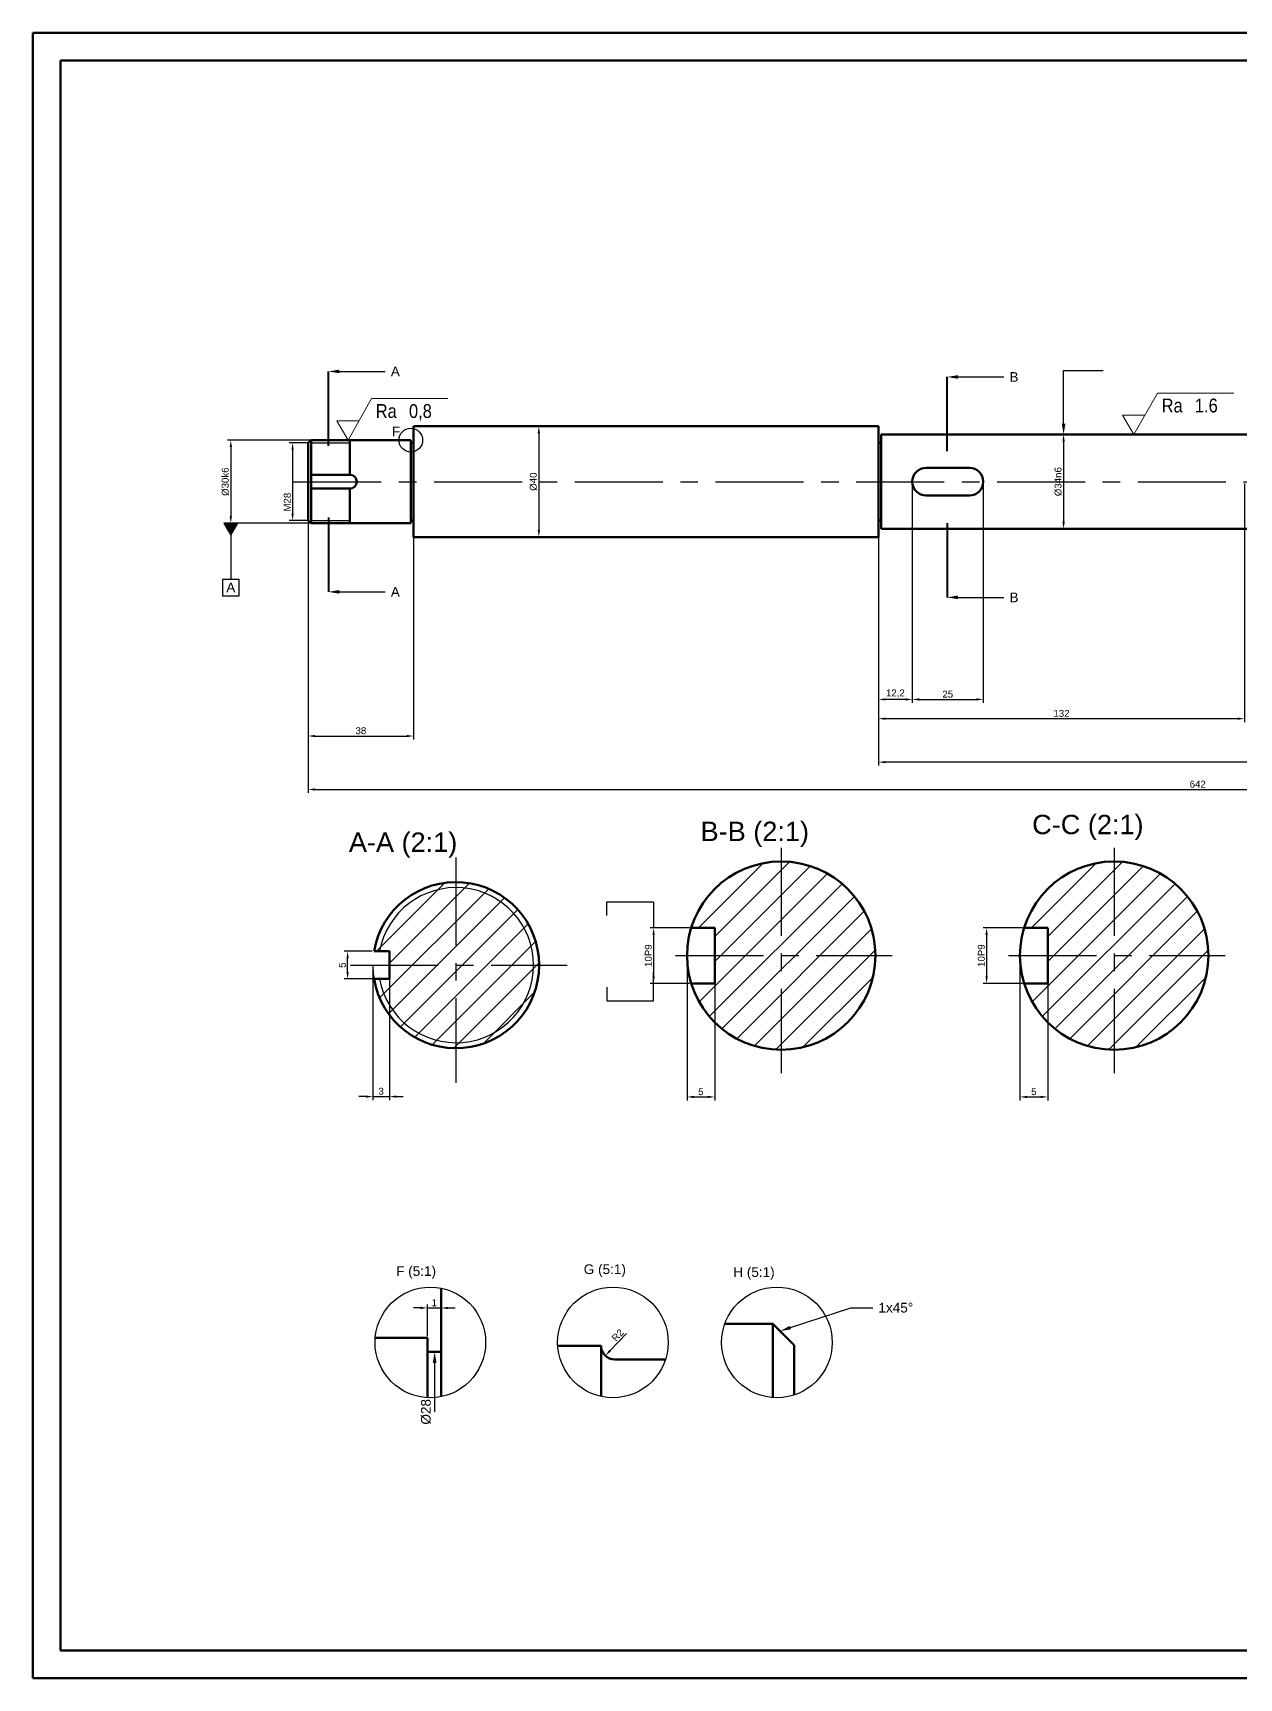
# Model space of a CAD drawing. Header units: millimetres. Extents: x 147 to 2136, y -3 to 776.
# Drawn here: x 147 to 582, y 182 to 776 of the extents above; entities that cross this region are included whole.
import ezdxf
from ezdxf import colors
from ezdxf.entities.mleader import LeaderData, LeaderLine
from ezdxf.math import Vec2, Vec3

# ---------------------------------------------------------------- set-up
doc = ezdxf.new("R2010")
doc.units = ezdxf.units.MM
doc.linetypes.add('CENTER', pattern=[50.8, 31.75, -6.35, 6.35, -6.35])
doc.layers.add('chuda', color=61, linetype='Continuous')
doc.layers.add('oś', color=151, linetype='CENTER')
for name, color, linetype, lineweight in [('gruba', 7, 'Continuous', 50), ('przekroj', 91, 'CENTER', 40), ('Wymiary', 4, 'Continuous', 13)]:
    doc.layers.add(name, color=color, linetype=linetype, lineweight=lineweight)
doc.styles.get("Standard").update_dxf_attribs({"font": 'arial.ttf'})
doc.styles.add('style1', font='arial.ttf', dxfattribs={"height": 3.5})
doc.dimstyles.new('ISO-25', dxfattribs={"dimtxt": 2.5, "dimasz": 2.5, "dimexe": 1.25, "dimexo": 0.625, "dimtad": 1, "dimtxsty": 'Standard', "dimcen": 2.5, "dimadec": 0, "dimazin": 0, "dimtfac": 1, "dimtmove": 0, "dimatfit": 3, "dimfxl": 1, "dimarcsym": 0})
pattern_1 = [(45, (-14167.2166, 1596.2996), (-4.490128, 4.490128), [])]

# ---------------------------------------------------------------- blocks, each defined once
blk = doc.blocks.new('*D19')
at = {"layer": 'chuda', "color": 0, "lineweight": -2, "transparency": 16777216}
blk.add_line((360.94, 306.46), (355, 300.27), dxfattribs=at)
at = {"layer": 'chuda', "color": 0, "transparency": 16777216}
blk.add_solid([(354.7, 300.56), (355.3, 299.98), (353.27, 298.46)], dxfattribs=at)
at = {"layer": 'DEFPOINTS', "color": 0, "transparency": 16777216}
for p in [(353.27, 298.46), (356.73, 302.07)]:
    blk.add_point(p, dxfattribs=at)
at = {"layer": 'chuda', "color": 0, "transparency": 16777216, "insert": (357.77, 305.87), "char_height": 2.5, "attachment_point": 5, "rotation": 46.18015}
blk.add_mtext('R2', dxfattribs=at)
blk = doc.blocks.new('*D20')
at = {"layer": 'chuda', "color": 0, "lineweight": -2, "transparency": 16777216}
for p, q in [((286.54, 315.69), (284.04, 315.69)), ((289.04, 305.49), (289.04, 316.94)), ((289.04, 315.69), (294.04, 315.69)), ((294.04, 305.49), (294.04, 316.94)), ((296.54, 315.69), (299.04, 315.69))]:
    blk.add_line(p, q, dxfattribs=at)
at = {"layer": 'chuda', "color": 0, "transparency": 16777216}
for points in [[(286.54, 316.1), (286.54, 315.27), (289.04, 315.69)], [(296.54, 316.1), (296.54, 315.27), (294.04, 315.69)]]:
    blk.add_solid(points, dxfattribs=at)
at = {"layer": 'DEFPOINTS', "color": 0, "transparency": 16777216}
for p in [(294.04, 315.69), (289.04, 304.87), (294.04, 304.87)]:
    blk.add_point(p, dxfattribs=at)
at = {"layer": 'chuda', "color": 0, "transparency": 16777216, "insert": (291.54, 317.57), "char_height": 2.5, "attachment_point": 5}
blk.add_mtext('1', dxfattribs=at)
blk = doc.blocks.new('*D21')
at = {"layer": 'chuda', "color": 0, "lineweight": -2, "transparency": 16777216}
for p, q in [((246.44, 628.02), (239.15, 628.02)), ((240.4, 625.52), (240.4, 602.52)), ((246.44, 600.02), (239.15, 600.02))]:
    blk.add_line(p, q, dxfattribs=at)
at = {"layer": 'chuda', "color": 0, "transparency": 16777216}
for points in [[(239.98, 625.52), (240.81, 625.52), (240.4, 628.02)], [(239.98, 602.52), (240.81, 602.52), (240.4, 600.02)]]:
    blk.add_solid(points, dxfattribs=at)
at = {"layer": 'DEFPOINTS', "color": 0, "transparency": 16777216}
for p in [(247.06, 628.02), (240.4, 600.02), (247.06, 600.02)]:
    blk.add_point(p, dxfattribs=at)
at = {"layer": 'chuda', "color": 0, "transparency": 16777216, "insert": (238.5, 606.61), "char_height": 2.5, "attachment_point": 5, "rotation": 90}
blk.add_mtext('M28', dxfattribs=at)
blk = doc.blocks.new('*D22')
at = {"layer": 'chuda', "color": 0, "lineweight": -2, "transparency": 16777216}
for p, q in [((260.43, 629.02), (216.86, 629.02)), ((218.11, 626.52), (218.11, 601.51)), ((260.43, 599.01), (216.86, 599.01))]:
    blk.add_line(p, q, dxfattribs=at)
at = {"layer": 'chuda', "color": 0, "transparency": 16777216}
for points in [[(217.69, 626.52), (218.52, 626.52), (218.11, 629.02)], [(217.69, 601.51), (218.52, 601.51), (218.11, 599.01)]]:
    blk.add_solid(points, dxfattribs=at)
at = {"layer": 'DEFPOINTS', "color": 0, "transparency": 16777216}
for p in [(261.05, 629.02), (218.11, 599.01), (261.05, 599.01)]:
    blk.add_point(p, dxfattribs=at)
at = {"layer": 'chuda', "color": 0, "transparency": 16777216, "insert": (216.13, 614.02), "char_height": 2.5, "attachment_point": 5, "rotation": 90}
blk.add_mtext('%%C30k6', dxfattribs=at)
blk = doc.blocks.new('*D23')
at = {"layer": 'chuda', "color": 0, "lineweight": -2, "transparency": 16777216}
for p, q in [((329.28, 631.52), (329.28, 596.52)), ((329.91, 634.02), (330.53, 634.02)), ((329.91, 594.02), (330.53, 594.02))]:
    blk.add_line(p, q, dxfattribs=at)
at = {"layer": 'chuda', "color": 0, "transparency": 16777216}
for points in [[(328.86, 631.52), (329.7, 631.52), (329.28, 634.02)], [(328.86, 596.52), (329.7, 596.52), (329.28, 594.02)]]:
    blk.add_solid(points, dxfattribs=at)
at = {"layer": 'DEFPOINTS', "color": 0, "transparency": 16777216}
for p in [(329.28, 634.02), (329.28, 594.02), (329.28, 594.02)]:
    blk.add_point(p, dxfattribs=at)
at = {"layer": 'chuda', "color": 0, "transparency": 16777216, "insert": (327.31, 614.02), "char_height": 2.5, "width": 11.7025, "attachment_point": 5, "rotation": 90}
blk.add_mtext('%%C40', dxfattribs=at)
blk = doc.blocks.new('*D24')
at = {"layer": 'chuda', "color": 0, "lineweight": -2, "transparency": 16777216}
for p, q in [((519.3, 631.02), (519.93, 631.02)), ((518.68, 628.52), (518.68, 599.52)), ((519.3, 597.02), (519.93, 597.02))]:
    blk.add_line(p, q, dxfattribs=at)
at = {"layer": 'chuda', "color": 0, "transparency": 16777216}
for points in [[(518.26, 628.52), (519.1, 628.52), (518.68, 631.02)], [(518.26, 599.52), (519.1, 599.52), (518.68, 597.02)]]:
    blk.add_solid(points, dxfattribs=at)
at = {"layer": 'DEFPOINTS', "color": 0, "transparency": 16777216}
for p in [(518.68, 631.02), (518.68, 597.02), (518.68, 597.02)]:
    blk.add_point(p, dxfattribs=at)
at = {"layer": 'chuda', "color": 0, "transparency": 16777216, "insert": (516.71, 614.02), "char_height": 2.5, "attachment_point": 5, "rotation": 90}
blk.add_mtext('%%C34n6', dxfattribs=at)
blk = doc.blocks.new('*D28')
at = {"layer": 'chuda', "color": 0, "lineweight": -2, "transparency": 16777216}
for p, q in [((269.17, 444.46), (259.02, 444.46)), ((260.27, 436.96), (260.27, 441.96)), ((269.17, 434.46), (259.02, 434.46))]:
    blk.add_line(p, q, dxfattribs=at)
at = {"layer": 'chuda', "color": 0, "transparency": 16777216}
for points in [[(259.85, 441.96), (260.68, 441.96), (260.27, 444.46)], [(259.85, 436.96), (260.68, 436.96), (260.27, 434.46)]]:
    blk.add_solid(points, dxfattribs=at)
at = {"layer": 'DEFPOINTS', "color": 0, "transparency": 16777216}
for p in [(260.27, 444.46), (269.79, 444.46), (269.79, 434.46)]:
    blk.add_point(p, dxfattribs=at)
at = {"layer": 'chuda', "color": 0, "transparency": 16777216, "insert": (258.37, 439.46), "char_height": 2.5, "attachment_point": 5, "rotation": 90}
blk.add_mtext('5', dxfattribs=at)
blk = doc.blocks.new('*D30')
at = {"layer": 'chuda', "color": 0, "lineweight": -2, "transparency": 16777216}
for p, q in [((246.05, 627.39), (246.05, 501.64)), ((888.15, 623.96), (888.15, 501.64)), ((248.55, 502.89), (885.65, 502.89))]:
    blk.add_line(p, q, dxfattribs=at)
at = {"layer": 'chuda', "color": 0, "transparency": 16777216}
for points in [[(248.55, 503.3), (248.55, 502.47), (246.05, 502.89)], [(885.65, 503.3), (885.65, 502.47), (888.15, 502.89)]]:
    blk.add_solid(points, dxfattribs=at)
at = {"layer": 'DEFPOINTS', "color": 0, "transparency": 16777216}
for p in [(246.05, 628.02), (888.15, 624.59), (888.15, 502.89)]:
    blk.add_point(p, dxfattribs=at)
at = {"layer": 'chuda', "color": 0, "transparency": 16777216, "insert": (567.1, 504.79), "char_height": 2.5, "attachment_point": 5}
blk.add_mtext('642', dxfattribs=at)
blk = doc.blocks.new('*D4')
at = {"layer": 'chuda', "color": 0, "lineweight": -2, "transparency": 16777216}
for p, q in [((246.05, 602.81), (246.05, 520.94)), ((284.05, 602.81), (284.05, 520.94)), ((248.55, 522.19), (281.55, 522.19))]:
    blk.add_line(p, q, dxfattribs=at)
at = {"layer": 'chuda', "color": 0, "transparency": 16777216}
for points in [[(248.55, 522.6), (248.55, 521.77), (246.05, 522.19)], [(281.55, 522.6), (281.55, 521.77), (284.05, 522.19)]]:
    blk.add_solid(points, dxfattribs=at)
at = {"layer": 'DEFPOINTS', "color": 0, "transparency": 16777216}
for p in [(246.05, 603.44), (284.05, 603.44), (284.05, 522.19)]:
    blk.add_point(p, dxfattribs=at)
at = {"layer": 'chuda', "color": 0, "transparency": 16777216, "insert": (265.05, 524.09), "char_height": 2.5, "attachment_point": 5}
blk.add_mtext('38', dxfattribs=at)
blk = doc.blocks.new('*D31')
at = {"layer": 'chuda', "color": 0, "lineweight": -2, "transparency": 16777216}
for p, q in [((888.15, 602.82), (888.15, 511.51)), ((451.87, 593.39), (451.87, 511.51)), ((885.65, 512.76), (454.37, 512.76))]:
    blk.add_line(p, q, dxfattribs=at)
at = {"layer": 'chuda', "color": 0, "transparency": 16777216}
for points in [[(454.37, 513.18), (454.37, 512.34), (451.87, 512.76)], [(885.65, 513.18), (885.65, 512.34), (888.15, 512.76)]]:
    blk.add_solid(points, dxfattribs=at)
at = {"layer": 'DEFPOINTS', "color": 0, "transparency": 16777216}
for p in [(888.15, 603.44), (451.87, 594.02), (451.87, 512.76)]:
    blk.add_point(p, dxfattribs=at)
at = {"layer": 'chuda', "color": 0, "transparency": 16777216, "insert": (670.01, 514.66), "char_height": 2.5, "attachment_point": 5}
blk.add_mtext('436', dxfattribs=at)
blk = doc.blocks.new('Ra - przez skrawanie')
at = {"layer": 'Wymiary'}
for p, q in [((0, 0), (4.25, 7.5)), ((18, 7.5), (4.25, 7.5)), ((0, 0), (-2.04, 3.5)), ((-2.04, 3.5), (1.98, 3.5))]:
    blk.add_line(p, q, dxfattribs=at)
at = {"layer": 'Wymiary', "width": 0.85}
blk.add_text('Ra', height=2.5, dxfattribs=at).set_placement((5, 4))
at = {"layer": 'Wymiary', "width": 0.85, "flags": 4}
for tag, p in [('ATR_OBRÓBKA', (4.5, 8.5)), ('0,00', (11, 4))]:
    blk.add_attdef(tag, p, '', height=2.5, dxfattribs=at)
blk = doc.blocks.new('*D7')
at = {"layer": 'chuda', "color": 0, "lineweight": -2, "transparency": 16777216}
for p, q in [((383.64, 452.89), (369.45, 452.89)), ((370.7, 450.39), (370.7, 435.39)), ((383.64, 432.89), (369.45, 432.89))]:
    blk.add_line(p, q, dxfattribs=at)
at = {"layer": 'chuda', "color": 0, "transparency": 16777216}
for points in [[(370.29, 450.39), (371.12, 450.39), (370.7, 452.89)], [(370.29, 435.39), (371.12, 435.39), (370.7, 432.89)]]:
    blk.add_solid(points, dxfattribs=at)
at = {"layer": 'DEFPOINTS', "color": 0, "transparency": 16777216}
for p in [(384.26, 452.89), (370.7, 432.89), (384.26, 432.89)]:
    blk.add_point(p, dxfattribs=at)
at = {"layer": 'chuda', "color": 0, "transparency": 16777216, "insert": (368.8, 442.89), "char_height": 2.5, "attachment_point": 5, "rotation": 90}
blk.add_mtext('10P9', dxfattribs=at)
blk = doc.blocks.new('*D8')
at = {"layer": 'chuda', "color": 0, "lineweight": -2, "transparency": 16777216}
for p, q in [((382.76, 442.27), (382.76, 390.63)), ((392.76, 442.27), (392.76, 390.63)), ((385.26, 391.88), (390.26, 391.88))]:
    blk.add_line(p, q, dxfattribs=at)
at = {"layer": 'chuda', "color": 0, "transparency": 16777216}
for points in [[(385.26, 392.29), (385.26, 391.46), (382.76, 391.88)], [(390.26, 392.29), (390.26, 391.46), (392.76, 391.88)]]:
    blk.add_solid(points, dxfattribs=at)
at = {"layer": 'DEFPOINTS', "color": 0, "transparency": 16777216}
for p in [(382.76, 442.89), (392.76, 442.89), (392.76, 391.88)]:
    blk.add_point(p, dxfattribs=at)
at = {"layer": 'chuda', "color": 0, "transparency": 16777216, "insert": (387.76, 393.77), "char_height": 2.5, "attachment_point": 5}
blk.add_mtext('5', dxfattribs=at)
blk = doc.blocks.new('*D9')
at = {"layer": 'chuda', "color": 0, "lineweight": -2, "transparency": 16777216}
for p, q in [((464.07, 613.39), (464.07, 534.15)), ((489.66, 613.39), (489.66, 534.15)), ((466.57, 535.4), (487.16, 535.4))]:
    blk.add_line(p, q, dxfattribs=at)
at = {"layer": 'chuda', "color": 0, "transparency": 16777216}
for points in [[(466.57, 535.81), (466.57, 534.98), (464.07, 535.4)], [(487.16, 535.81), (487.16, 534.98), (489.66, 535.4)]]:
    blk.add_solid(points, dxfattribs=at)
at = {"layer": 'DEFPOINTS', "color": 0, "transparency": 16777216}
for p in [(464.07, 614.02), (489.66, 614.02), (489.66, 535.4)]:
    blk.add_point(p, dxfattribs=at)
at = {"layer": 'chuda', "color": 0, "transparency": 16777216, "insert": (476.87, 537.3), "char_height": 2.5, "attachment_point": 5}
blk.add_mtext('25', dxfattribs=at)
blk = doc.blocks.new('*D12')
at = {"layer": 'chuda', "color": 0, "lineweight": -2, "transparency": 16777216}
for p, q in [((503.82, 452.89), (489.64, 452.89)), ((490.89, 450.39), (490.89, 435.39)), ((503.82, 432.89), (489.64, 432.89))]:
    blk.add_line(p, q, dxfattribs=at)
at = {"layer": 'chuda', "color": 0, "transparency": 16777216}
for points in [[(490.47, 450.39), (491.31, 450.39), (490.89, 452.89)], [(490.47, 435.39), (491.31, 435.39), (490.89, 432.89)]]:
    blk.add_solid(points, dxfattribs=at)
at = {"layer": 'DEFPOINTS', "color": 0, "transparency": 16777216}
for p in [(504.45, 452.89), (490.89, 432.89), (504.45, 432.89)]:
    blk.add_point(p, dxfattribs=at)
at = {"layer": 'chuda', "color": 0, "transparency": 16777216, "insert": (488.99, 442.89), "char_height": 2.5, "attachment_point": 5, "rotation": 90}
blk.add_mtext('10P9', dxfattribs=at)
blk = doc.blocks.new('*D13')
at = {"layer": 'chuda', "color": 0, "lineweight": -2, "transparency": 16777216}
for p, q in [((502.94, 442.27), (502.94, 390.63)), ((512.94, 442.27), (512.94, 390.63)), ((505.44, 391.88), (510.44, 391.88))]:
    blk.add_line(p, q, dxfattribs=at)
at = {"layer": 'chuda', "color": 0, "transparency": 16777216}
for points in [[(505.44, 392.29), (505.44, 391.46), (502.94, 391.88)], [(510.44, 392.29), (510.44, 391.46), (512.94, 391.88)]]:
    blk.add_solid(points, dxfattribs=at)
at = {"layer": 'DEFPOINTS', "color": 0, "transparency": 16777216}
for p in [(502.94, 442.89), (512.94, 442.89), (512.94, 391.88)]:
    blk.add_point(p, dxfattribs=at)
at = {"layer": 'chuda', "color": 0, "transparency": 16777216, "insert": (507.94, 393.77), "char_height": 2.5, "attachment_point": 5}
blk.add_mtext('5', dxfattribs=at)
blk = doc.blocks.new('*D16')
at = {"layer": 'chuda', "color": 0, "lineweight": -2, "transparency": 16777216}
for p, q in [((269.37, 438.83), (269.37, 390.75)), ((275.37, 438.83), (275.37, 390.75)), ((266.87, 392), (264.37, 392)), ((269.37, 392), (275.37, 392)), ((277.87, 392), (280.37, 392))]:
    blk.add_line(p, q, dxfattribs=at)
at = {"layer": 'chuda', "color": 0, "transparency": 16777216}
for points in [[(266.87, 392.42), (266.87, 391.59), (269.37, 392)], [(277.87, 392.42), (277.87, 391.59), (275.37, 392)]]:
    blk.add_solid(points, dxfattribs=at)
at = {"layer": 'DEFPOINTS', "color": 0, "transparency": 16777216}
for p in [(269.37, 439.46), (275.37, 439.46), (275.37, 392)]:
    blk.add_point(p, dxfattribs=at)
at = {"layer": 'chuda', "color": 0, "transparency": 16777216, "insert": (272.37, 393.91), "char_height": 2.5, "attachment_point": 5}
blk.add_mtext('3', dxfattribs=at)
blk = doc.blocks.new('*D18')
at = {"layer": 'chuda', "color": 0, "lineweight": -2, "transparency": 16777216}
for p, q in [((451.87, 613.39), (451.87, 534.15)), ((464.07, 613.39), (464.07, 534.15)), ((461.57, 535.4), (454.37, 535.4))]:
    blk.add_line(p, q, dxfattribs=at)
at = {"layer": 'chuda', "color": 0, "transparency": 16777216}
for points in [[(454.37, 535.81), (454.37, 534.98), (451.87, 535.4)], [(461.57, 535.81), (461.57, 534.98), (464.07, 535.4)]]:
    blk.add_solid(points, dxfattribs=at)
at = {"layer": 'DEFPOINTS', "color": 0, "transparency": 16777216}
for p in [(451.87, 614.02), (464.07, 614.02), (451.87, 535.4)]:
    blk.add_point(p, dxfattribs=at)
at = {"layer": 'chuda', "color": 0, "transparency": 16777216, "insert": (457.97, 537.52), "char_height": 2.5, "attachment_point": 5}
blk.add_mtext('12,2', dxfattribs=at)
blk = doc.blocks.new('*D5')
at = {"layer": 'chuda', "color": 0, "lineweight": -2, "transparency": 16777216}
for p, q in [((451.87, 613.39), (451.87, 527.2)), ((583.97, 613.39), (583.97, 527.2)), ((581.47, 528.45), (454.37, 528.45))]:
    blk.add_line(p, q, dxfattribs=at)
at = {"layer": 'chuda', "color": 0, "transparency": 16777216}
for points in [[(454.37, 528.86), (454.37, 528.03), (451.87, 528.45)], [(581.47, 528.86), (581.47, 528.03), (583.97, 528.45)]]:
    blk.add_solid(points, dxfattribs=at)
at = {"layer": 'DEFPOINTS', "color": 0, "transparency": 16777216}
for p in [(451.87, 614.02), (583.97, 614.02), (451.87, 528.45)]:
    blk.add_point(p, dxfattribs=at)
at = {"layer": 'chuda', "color": 0, "transparency": 16777216, "insert": (517.92, 530.35), "char_height": 2.5, "attachment_point": 5}
blk.add_mtext('132', dxfattribs=at)

msp = doc.modelspace()

# ---------------------------------------------------------------- hatches: boundary and pattern name
at = {"layer": 'chuda'}
h = msp.add_hatch(color=256, dxfattribs=at)
h.dxf.hatch_style = 1
h.paths.add_polyline_path([(218.106, 594.678), (220.606, 599.008), (215.606, 599.008)])
h = msp.add_hatch(dxfattribs=at)
h.set_pattern_fill('ANSI31', color=256, scale=2)
h.set_pattern_definition(pattern_1)
h.paths.add_polyline_path([(416.757, 476.893, 0.3292444), (384.261, 452.893), (392.757, 452.893), (392.757, 442.893), (416.757, 442.893)])
h.paths.add_polyline_path([(416.757, 442.893), (450.757, 442.893, 0.4142136), (416.757, 476.893)])
h.paths.add_polyline_path([(416.757, 408.893, 0.4142136), (450.757, 442.893), (416.757, 442.893)])
h.paths.add_polyline_path([(392.757, 432.893), (384.261, 432.893, 0.3292444), (416.757, 408.893), (416.757, 442.893), (392.757, 442.893)])
h = msp.add_hatch(dxfattribs=at)
h.set_pattern_fill('ANSI31', color=256, scale=2)
h.set_pattern_definition([(45, (-14047.029, 1596.2996), (-4.490128, 4.490128), [])])
h.paths.add_polyline_path([(536.944, 476.893, 0.3292444), (504.448, 452.893), (512.944, 452.893), (512.944, 442.893), (536.944, 442.893)])
h.paths.add_polyline_path([(536.944, 442.893), (570.944, 442.893, 0.4142136), (536.944, 476.893)])
h.paths.add_polyline_path([(536.944, 408.893, 0.4142136), (570.944, 442.893), (536.944, 442.893)])
h.paths.add_polyline_path([(512.944, 432.893), (504.448, 432.893, 0.3292444), (536.944, 408.893), (536.944, 442.893), (512.944, 442.893)])
h = msp.add_hatch(dxfattribs=at)
h.set_pattern_fill('ANSI31', color=256, scale=2)
h.set_pattern_definition(pattern_1)
h.paths.add_polyline_path([(299.373, 467.459, 0.3625549), (271.823, 444.459), (275.373, 444.459), (275.373, 439.459), (299.373, 439.459)])
h.paths.add_polyline_path([(299.373, 439.459), (327.373, 439.459, 0.4142136), (299.373, 467.459)], flags=17)
h.paths.add_polyline_path([(299.373, 439.459), (299.373, 411.459, 0.4142136), (327.373, 439.459)], flags=17)
h.paths.add_polyline_path([(299.373, 439.459), (275.373, 439.459), (275.373, 434.459), (271.823, 434.459, 0.3625549), (299.373, 411.459)])
h.paths.add_polyline_path([(271.823, 434.459), (269.793, 434.459, 0.3659774), (299.373, 409.459), (299.373, 411.459, -0.3625549)])
h.paths.add_polyline_path([(299.373, 411.459), (299.373, 409.459, 0.4142136), (329.373, 439.459), (327.373, 439.459, -0.4142136)])
h.paths.add_polyline_path([(299.373, 469.459), (299.373, 467.459, -0.4142136), (327.373, 439.459), (329.373, 439.459, 0.4142136)])
h.paths.add_polyline_path([(299.373, 467.459), (299.373, 469.459, 0.3659774), (269.793, 444.459), (271.823, 444.459, -0.3625549)])

# ---------------------------------------------------------------- linework, layer by layer
for p, q in [((247.062, 628.016), (261.051, 628.016)), ((247.062, 600.016), (261.051, 600.016)), ((215.606, 599.008), (218.106, 594.678)), ((220.606, 599.008), (215.606, 599.008)), ((218.106, 594.678), (220.606, 599.008)), ((218.106, 594.678), (218.106, 578.758)), ((221.106, 578.758), (215.106, 578.758)), ((215.106, 578.758), (215.106, 572.758)), ((221.106, 572.758), (221.106, 578.758)), ((215.106, 572.758), (221.106, 572.758)), ((353.803, 457.365), (353.803, 462.365)), ((353.803, 462.365), (370.703, 462.365)), ((370.703, 462.365), (370.703, 452.893)), ((370.703, 426.528), (370.703, 436.893)), ((353.803, 431.528), (353.803, 426.528)), ((353.803, 426.528), (370.703, 426.528))]:
    msp.add_line(p, q, dxfattribs=at)
for centre, radius in [((283.054, 629.016), 4.29), ((290.124, 303.25), 19.962), ((356.037, 303.25), 19.962), ((415.22, 303.25), 19.962)]:
    msp.add_circle(centre, radius, dxfattribs=at)
for radius, start, end in [(28, 190.286559, 169.713441), (30, 180, 189.594068)]:
    msp.add_arc((299.373, 439.459), radius, start, end, dxfattribs=at)
at = {"layer": 'gruba'}
for p, q in [((146.68, 776.048), (146.68, 182.048)), ((986.68, 776.048), (146.68, 776.048)), ((156.68, 766.048), (156.68, 192.048)), ((976.68, 766.048), (156.68, 766.048)), ((284.054, 634.016), (392.054, 634.016)), ((284.054, 594.016), (284.054, 634.016)), ((392.054, 634.016), (451.867, 634.016)), ((451.867, 594.016), (451.867, 634.016)), ((452.867, 631.016), (680.155, 631.016)), ((452.867, 631.016), (452.867, 597.016)), ((247.054, 629.016), (246.054, 628.016)), ((246.054, 628.016), (246.054, 600.016)), ((283.054, 629.016), (247.054, 629.016)), ((247.054, 599.016), (247.054, 629.016)), ((261.051, 629.025), (261.051, 616.516)), ((283.054, 598.995), (283.054, 629.016)), ((283.054, 628.016), (284.054, 628.016)), ((451.867, 628.016), (452.867, 628.016)), ((469.069, 619.016), (484.664, 619.016)), ((261.051, 616.516), (247.062, 616.516)), ((464.069, 614.016), (464.069, 614.016)), ((464.069, 614.016), (464.069, 614.016)), ((464.069, 614.016), (464.069, 614.016)), ((489.664, 614.016), (489.664, 614.016)), ((489.664, 614.016), (489.664, 614.016)), ((489.664, 614.016), (489.664, 614.016)), ((261.051, 611.516), (247.062, 611.516)), ((261.051, 599.016), (261.051, 611.516)), ((469.069, 609.016), (484.664, 609.016)), ((247.054, 599.016), (246.054, 600.016)), ((283.054, 600.016), (284.054, 600.016)), ((451.867, 600.016), (452.867, 600.016)), ((283.054, 598.995), (247.054, 599.016)), ((284.054, 594.016), (392.054, 594.016)), ((392.054, 594.016), (451.867, 594.016)), ((452.867, 597.016), (680.155, 597.016)), ((384.261, 452.893), (392.757, 452.893)), ((392.757, 452.893), (392.757, 432.893)), ((504.448, 452.893), (512.944, 452.893)), ((512.944, 452.893), (512.944, 432.893)), ((275.373, 444.459), (269.793, 444.459)), ((275.373, 434.459), (275.373, 444.459)), ((275.373, 434.459), (269.793, 434.459)), ((392.757, 432.893), (384.261, 432.893)), ((512.944, 432.893), (504.448, 432.893)), ((294.043, 322.823), (294.043, 289.869)), ((396.4, 309.905), (413.767, 309.905)), ((413.767, 309.905), (413.767, 283.342)), ((413.767, 309.905), (421.469, 302.203)), ((289.043, 304.869), (270.228, 304.869)), ((289.043, 283.318), (289.043, 304.869)), ((289.043, 304.869), (289.043, 299.869)), ((294.043, 304.869), (294.043, 283.677)), ((289.043, 299.869), (294.043, 299.869)), ((336.11, 302.072), (351.727, 302.072)), ((351.727, 302.072), (351.727, 283.76)), ((351.727, 283.76), (351.727, 302.072)), ((356.727, 297.072), (375.018, 297.072)), ((421.469, 302.203), (421.469, 284.292)), ((156.68, 192.048), (976.68, 192.048)), ((146.68, 182.048), (986.68, 182.048))]:
    msp.add_line(p, q, dxfattribs=at)
for centre in [(416.757, 442.893), (536.944, 442.893)]:
    msp.add_circle(centre, 34, dxfattribs=at)
for centre, radius, start, end in [((469.069, 614.016), 5, 90, 180), ((484.664, 614.016), 5, 0, 90), ((261.051, 614.016), 2.5, 270, 89.999964), ((469.069, 614.016), 5, 180, 270), ((484.664, 614.016), 5, 270, 0), ((299.373, 439.459), 30, 189.594068, 170.405932), ((356.727, 302.072), 5, 180, 270)]:
    msp.add_arc(centre, radius, start, end, dxfattribs=at)
at = {"layer": 'oś'}
for p, q in [((240.661, 614.016), (895.417, 614.016)), ((416.757, 481.757), (416.757, 400.424)), ((536.944, 481.757), (536.944, 400.424)), ((299.373, 478.323), (299.373, 396.99)), ((378.63, 442.893), (456.839, 442.893)), ((498.817, 442.893), (577.026, 442.893)), ((261.246, 439.459), (339.455, 439.459))]:
    msp.add_line(p, q, dxfattribs=at)
at = {"layer": 'przekroj'}
for p, q in [((253.33, 627.013), (253.33, 653.819)), ((476.616, 625.017), (476.616, 651.822)), ((253.33, 601.046), (253.33, 574.241)), ((476.616, 599.05), (476.616, 572.245))]:
    msp.add_line(p, q, dxfattribs=at)

# ---------------------------------------------------------------- block references
at = {"layer": 'Wymiary'}
ref = msp.add_blockref('Ra - przez skrawanie', (260.411, 629.016), dxfattribs=dict(at, xscale=2, yscale=2, zscale=2))
ref.add_attrib('0,00', '0,8', (282.411, 637.016), dxfattribs={"height": 5, "width": 0.85})
ref = msp.add_blockref('Ra - przez skrawanie', (544.07, 631.016), dxfattribs=dict(at, xscale=2, yscale=2, zscale=2))
ref.add_attrib('0,00', '1.6', (566.07, 639.016), dxfattribs={"height": 5, "width": 0.85})

# ---------------------------------------------------------------- texts
at = {"layer": 'chuda', "style": 'style1'}
for s, width, gutter_width, insert, char_height, attachment_point in [('F', 9.7271, 17.5, (276.264, 633.91), 3.5, 1), ('\\pxqc;A', 6, 17.5, (215.106, 577.605), 3.5, 1), ('C-C (2:1)', 55.2891, 35, (507.342, 493.742), 7, 1), ('A-A (2:1)', 45.54237, 35, (260.721, 487.36), 7, 1), ('B-B (2:1)', 46.13911, 35, (387.665, 491.264), 7, 1), ('F (5:1)', 17.18733, 17.5, (277.79, 330.773), 3.5, 1), ('G (5:1)', 21.73358, 17.5, (360.713, 331.429), 3.5, 3), ('H (5:1)', 31.19796, 17.5, (399.456, 330.402), 3.5, 1)]:
    msp.add_mtext_dynamic_manual_height_columns(s, width=width, gutter_width=gutter_width, heights=[0], dxfattribs=dict(at, insert=insert, char_height=char_height, attachment_point=attachment_point))
at = {"layer": 'chuda', "insert": (286.747, 273.571), "char_height": 3.5, "attachment_point": 1, "rotation": 90, "style": 'style1'}
msp.add_mtext_dynamic_manual_height_columns('%%C28', width=7.87743, gutter_width=17.5, heights=[0], dxfattribs=at)

# ---------------------------------------------------------------- dimensions: what is measured, and where the dimension line sits
at = {"layer": 'chuda'}
for base, p1, p2, text, picture, middle in [((329.281, 594.016), (329.281, 634.016), (329.281, 594.016), '%%C<>', '*D23', (327.31, 614.016)), ((518.679, 597.016), (518.679, 631.016), (518.679, 597.016), '%%C<>n6', '*D24', (516.708, 614.016)), ((370.703, 432.893), (384.261, 452.893), (384.261, 432.893), '10P9', '*D7', (368.802, 442.893)), ((490.891, 432.893), (504.448, 452.893), (504.448, 432.893), '10P9', '*D12', (488.989, 442.893)), ((260.266, 444.459), (269.793, 434.459), (269.793, 444.459), '5', '*D28', (258.37, 439.459))]:
    dim = msp.add_linear_dim(base=base, p1=p1, p2=p2, angle=90, text=text, dimstyle='ISO-25', dxfattribs=at)
    dim.commit()
    dim.dimension.update_dxf_attribs({"geometry": picture, "text_midpoint": middle})
for base, p1, p2, text, picture, middle in [((218.106, 599.008), (261.051, 629.025), (261.051, 599.008), '%%C30k6', '*D22', (218.106, 614.016)), ((240.398, 600.016), (247.062, 628.016), (247.062, 600.016), 'M<>', '*D21', (240.398, 606.608))]:
    dim = msp.add_linear_dim(base=base, p1=p1, p2=p2, angle=90, text=text, dimstyle='ISO-25', dxfattribs=at)
    dim.commit()
    dim.dimension.update_dxf_attribs({"geometry": picture, "text_midpoint": middle, "dimtype": 160})
for base, p1, p2, text, picture, middle in [((888.153, 502.886), (246.054, 628.016), (888.153, 624.588), '642', '*D30', (567.103, 502.886)), ((489.664, 535.397), (464.069, 614.016), (489.664, 614.016), '25', '*D9', (476.867, 535.397)), ((392.757, 391.875), (382.757, 442.893), (392.757, 442.893), '5', '*D8', (387.757, 391.875)), ((512.944, 391.875), (502.944, 442.893), (512.944, 442.893), '5', '*D13', (507.944, 391.875)), ((275.373, 392.003), (269.373, 439.459), (275.373, 439.459), '3', '*D16', (272.373, 392.003))]:
    dim = msp.add_linear_dim(base=base, p1=p1, p2=p2, text=text, dimstyle='ISO-25', dxfattribs=at)
    dim.commit()
    dim.dimension.update_dxf_attribs({"geometry": picture, "text_midpoint": middle, "dimtype": 160})
dim = msp.add_linear_dim(base=(451.867, 535.397), p1=(464.069, 614.016), p2=(451.867, 614.016), dimstyle='ISO-25', dxfattribs=at)
dim.commit()
dim.dimension.update_dxf_attribs({"geometry": '*D18', "text_midpoint": (457.968, 537.524)})
for base, p1, p2, text, picture, middle in [((451.867, 528.447), (583.965, 614.016), (451.867, 614.016), '132', '*D5', (517.916, 530.35)), ((451.867, 512.76), (888.153, 603.444), (451.867, 594.016), '436', '*D31', (670.01, 514.662)), ((294.043, 315.688), (289.043, 304.869), (294.043, 304.869), '1', '*D20', (291.543, 317.568))]:
    dim = msp.add_linear_dim(base=base, p1=p1, p2=p2, text=text, dimstyle='ISO-25', dxfattribs=at)
    dim.commit()
    dim.dimension.update_dxf_attribs({"geometry": picture, "text_midpoint": middle})
dim = msp.add_linear_dim(base=(284.054, 522.188), p1=(246.054, 603.44), p2=(284.054, 603.44), dimstyle='ISO-25', dxfattribs=at)
dim.commit()
dim.dimension.update_dxf_attribs({"geometry": '*D4', "text_midpoint": (265.054, 522.188), "dimtype": 160})
dim = msp.add_radius_dim(center=(356.727, 302.072), mpoint=(353.265, 298.464), text='R2', dimstyle='ISO-25', dxfattribs=at)
dim.commit()
dim.dimension.update_dxf_attribs({"geometry": '*D19', "text_midpoint": (359.123, 304.569), "dimtype": 164})

# ---------------------------------------------------------------- leaders
ml = msp.add_multileader_mtext('Standard', dxfattribs=at)
ml.set_content('A', color=256)
ml.set_leader_properties()
ml.build(insert=Vec2(0, 0))
ctx = ml.context
ctx.base_point, ctx.char_height, ctx.plane_origin = Vec3(273.856, 653.819), 3.5, Vec3(253.33, 653.819)
notes = []
notes.append((ctx, [(0, (1, 1, 0), (265.856, 653.819), (1, 0), 8, [(0, [(253.33, 653.819)], 0, [])])]))
ctx.mtext.insert, ctx.mtext.flow_direction = Vec3(275.856, 655.569), 5
ml = msp.add_multileader_mtext('Standard', dxfattribs=at)
ml.set_content('B', color=256)
ml.set_leader_properties()
ml.build(insert=Vec2(0, 0))
ctx = ml.context
ctx.base_point, ctx.char_height, ctx.plane_origin = Vec3(497.142, 651.822), 3.5, Vec3(476.616, 651.822)
notes.append((ctx, [(0, (1, 1, 0), (489.142, 651.822), (1, 0), 8, [(0, [(476.616, 651.822)], 0, [])])]))
ctx.mtext.insert, ctx.mtext.flow_direction = Vec3(499.142, 653.572), 5
ml = msp.add_multileader_mtext('Standard', dxfattribs=at)
ml.set_content('', color=256)
ml.set_leader_properties()
ml.build(insert=Vec2(0, 0))
ctx = ml.context
ctx.base_point, ctx.char_height, ctx.plane_origin = Vec3(532.93, 654.196), 7, Vec3(327.607, 747.569)
notes.append((ctx, [(1, (1, 1, 0), (518.679, 654.196), (1, 0), 14.25, [(0, [(518.679, 631.016)], 0, [])])]))
ctx.mtext.insert, ctx.mtext.flow_direction = Vec3(534.93, 657.696), 5
ml = msp.add_multileader_mtext('Standard', dxfattribs=at)
ml.set_content('A', color=256)
ml.set_leader_properties()
ml.build(insert=Vec2(0, 0))
ctx = ml.context
ctx.base_point, ctx.char_height, ctx.plane_origin = Vec3(273.856, 574.241), 3.5, Vec3(253.33, 574.241)
notes.append((ctx, [(0, (1, 1, 0), (265.856, 574.241), (1, 0), 8, [(0, [(253.33, 574.241)], 0, [])])]))
ctx.mtext.insert, ctx.mtext.flow_direction = Vec3(275.856, 575.991), 5
ml = msp.add_multileader_mtext('Standard', dxfattribs=at)
ml.set_content('B', color=256)
ml.set_leader_properties()
ml.build(insert=Vec2(0, 0))
ctx = ml.context
ctx.base_point, ctx.char_height, ctx.plane_origin = Vec3(497.142, 572.245), 3.5, Vec3(476.616, 572.245)
notes.append((ctx, [(0, (1, 1, 0), (489.142, 572.245), (1, 0), 8, [(0, [(476.616, 572.245)], 0, [])])]))
ctx.mtext.insert, ctx.mtext.flow_direction = Vec3(499.142, 573.995), 5
ml = msp.add_multileader_mtext('Standard', dxfattribs=at)
ml.set_content('1x45%%D', color=256)
ml.set_leader_properties()
ml.build(insert=Vec2(0, 0))
ctx = ml.context
ctx.base_point, ctx.char_height, ctx.plane_origin = Vec3(449.839, 315.759), 3.5, Vec3(416.319, 307.352)
notes.append((ctx, [(0, (1, 1, 0), (441.839, 315.759), (1, 0), 8, [(0, [(416.319, 307.352)], 0, [])])]))
ctx.mtext.insert, ctx.mtext.flow_direction = Vec3(451.839, 317.539), 5
ml = msp.add_multileader_mtext('Standard', dxfattribs=at)
ml.set_content('', color=256)
ml.set_leader_properties()
ml.build(insert=Vec2(0, 0))
ctx = ml.context
ctx.base_point, ctx.char_height, ctx.plane_origin = Vec3(287.495, 278.202), 7, Vec3(291.67, 299.869)
ctx.text_align_type = 2
notes.append((ctx, [(0, (1, 1, 0), (291.67, 278.202), (-1, 0), 0.175, [(0, [(291.67, 299.869)], 0, [])])]))
ctx.mtext.insert, ctx.mtext.alignment, ctx.mtext.flow_direction = Vec3(289.495, 281.702), 3, 5
for ctx, leaders in notes:
    for number, flags, end, landing, length, lines in leaders:
        leader = LeaderData()
        leader.index, (leader.has_last_leader_line, leader.has_dogleg_vector, leader.attachment_direction) = number, flags
        leader.last_leader_point, leader.dogleg_vector, leader.dogleg_length = Vec3(end), Vec3(landing), length
        for number, points, colour, breaks in lines:
            line = LeaderLine()
            line.index, line.vertices, line.color, line.breaks = number, Vec3.list(points), colors.encode_raw_color(colour), breaks
            leader.lines.append(line)
        ctx.leaders.append(leader)

doc.saveas('drawing.dxf')
